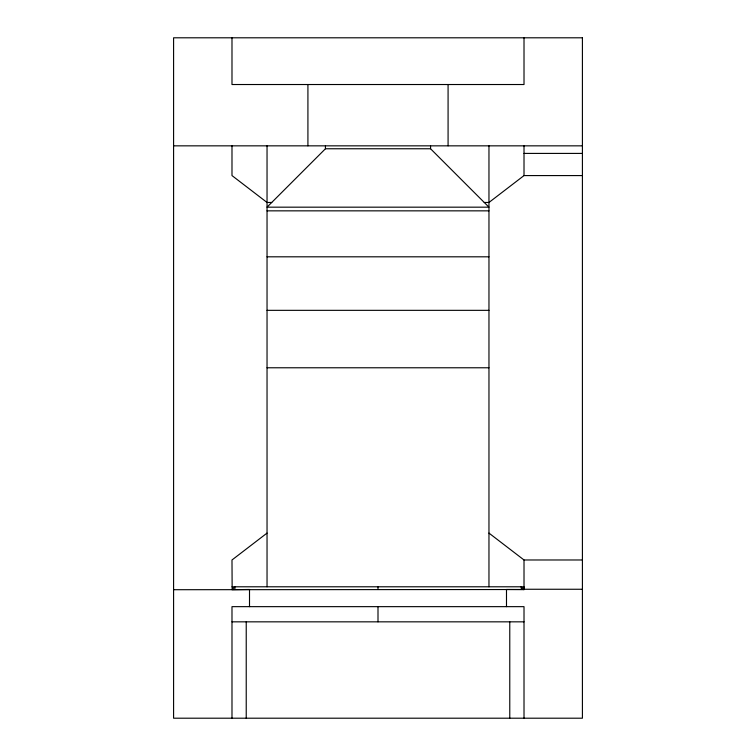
<?xml version="1.0" encoding="UTF-8"?>
<svg xmlns="http://www.w3.org/2000/svg" width="756" height="756" viewBox="0 0 756 756"><rect width="100%" height="100%" fill="white"/><g stroke="black" fill="none" stroke-linecap="round" stroke-linejoin="round"><path stroke-width="1.13" d="M234.889 589.5L234.908 586.788L232.149 589.529L231.988 559.979L267.038 533.093M173.587 589.708L523.946 589.529L506.492 589.472L506.492 606.652M325.439 148.762L267.038 207.172L488.962 207.172L430.561 148.762L325.439 148.762L325.439 145.842M582.413 175.581L524.012 175.581L488.962 202.466L484.265 202.466M231.988 589.708L249.508 589.472L249.508 606.652M173.587 145.842L582.413 145.842M524.012 153.411L582.413 153.411M271.735 202.466L267.038 202.466L231.988 175.581L231.988 145.842M267.038 210.848L488.962 210.848M267.038 256.813L488.962 256.813M267.038 310.338L488.962 310.338M267.038 367.775L488.962 367.775M488.962 533.093L524.012 559.979L582.413 559.979M231.988 586.788L524.012 586.788L523.851 589.529L521.092 586.788L521.489 589.5M524.012 589.255L582.413 589.255M231.988 621.838L524.012 621.838M524.012 37.8L524.012 84.521L231.988 84.521L231.988 37.8M524.012 145.842L524.012 175.581M524.012 559.979L524.012 589.708M524.012 718.2L524.012 606.652L231.988 606.652L231.988 718.2M509.771 621.838L509.771 718.2M488.962 145.842L488.962 586.788M448.081 84.521L448.081 145.842M430.561 145.842L430.561 148.762M378 586.788L378 589.472M378 606.652L378 621.838M307.919 84.521L307.919 145.842M267.038 145.842L267.038 586.788M246.229 621.838L246.229 718.2M582.413 37.8L173.587 37.8L173.587 718.2L582.413 718.2L582.413 37.8"/></g></svg>
